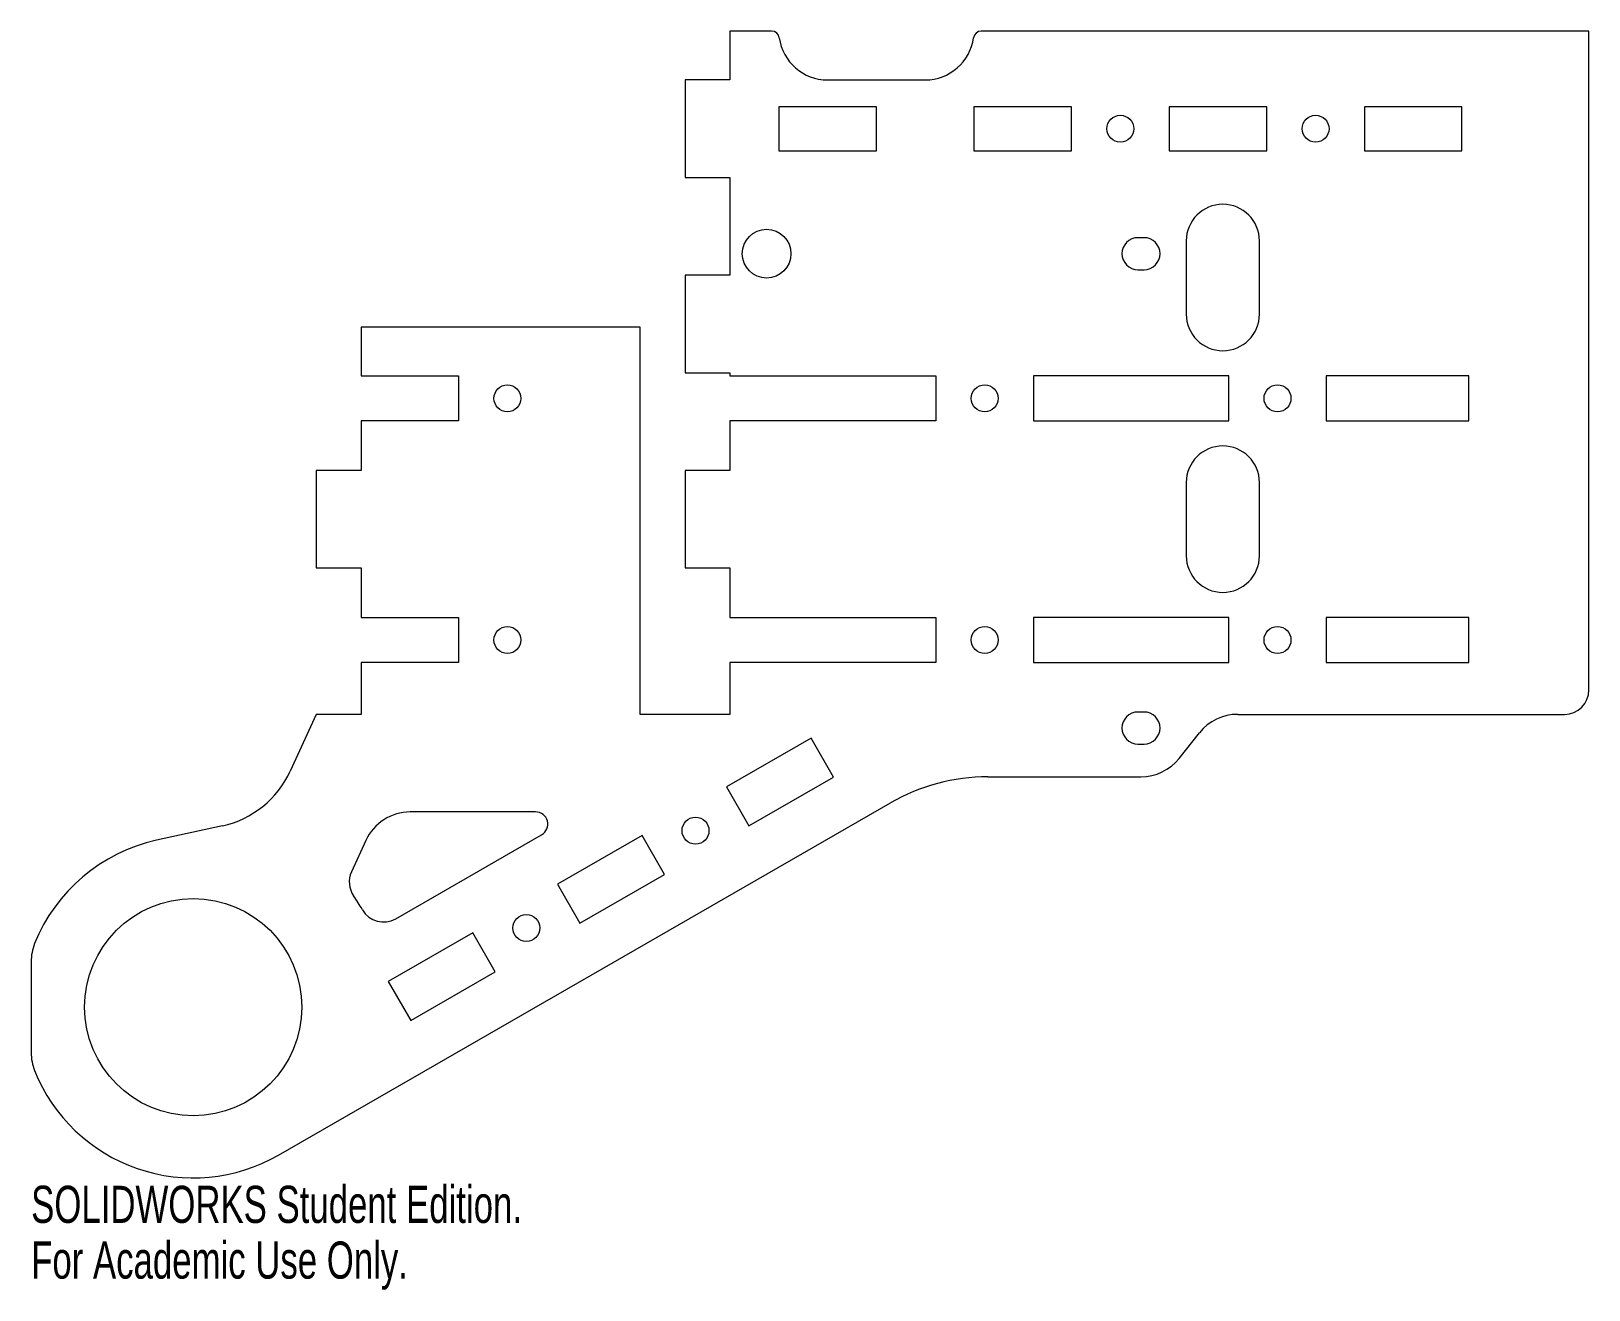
# Model space of a CAD drawing. Header units: inches. Extents: x -5.78 to 2.2, y -4.7 to 1.75.
import ezdxf

# ---------------------------------------------------------------- set-up
doc = ezdxf.new("R2010")
doc.units = ezdxf.units.IN
doc.header["$MEASUREMENT"] = 0
doc.styles.add('SLDTEXTSTYLE0', font='TXT', dxfattribs={"width": 0.7})

msp = doc.modelspace()

# ---------------------------------------------------------------- linework, layer by layer
at = {"color": 7, "linetype": 'Continuous', "lineweight": 15}
for p, q in [((-1.9867, 1.75), (-2.2, 1.75)), ((-2.2, 1.75), (-2.2, 1.5)), ((2.2, 1.75), (-0.9133, 1.75)), ((2.2, -1.625), (2.2, 1.75)), ((-2.2, 1.5), (-2.43, 1.5)), ((-2.43, 1.5), (-2.43, 1)), ((-1.7, 1.5), (-1.2, 1.5)), ((-1.95, 1.363), (-1.95, 1.137)), ((-1.45, 1.363), (-1.95, 1.363)), ((-1.45, 1.137), (-1.45, 1.363)), ((-0.95, 1.363), (-0.95, 1.137)), ((-0.45, 1.363), (-0.95, 1.363)), ((-0.45, 1.137), (-0.45, 1.363)), ((0.05, 1.363), (0.05, 1.137)), ((0.55, 1.363), (0.05, 1.363)), ((0.55, 1.137), (0.55, 1.363)), ((1.05, 1.363), (1.05, 1.137)), ((1.55, 1.363), (1.05, 1.363)), ((1.55, 1.137), (1.55, 1.363)), ((-1.95, 1.137), (-1.45, 1.137)), ((-0.95, 1.137), (-0.45, 1.137)), ((0.05, 1.137), (0.55, 1.137)), ((1.05, 1.137), (1.55, 1.137)), ((-2.43, 1), (-2.2, 1)), ((-2.2, 1), (-2.2, 0.5)), ((-0.0787, 0.692), (-0.11, 0.692)), ((0.1375, 0.6754), (0.1375, 0.3004)), ((0.5125, 0.3004), (0.5125, 0.6754)), ((-2.2, 0.5), (-2.43, 0.5)), ((-2.43, 0.5), (-2.43, 0)), ((-0.11, 0.528), (-0.0787, 0.528)), ((-2.66, 0.2339), (-4.09, 0.2339)), ((-4.09, 0.2339), (-4.09, -0.0161)), ((-2.66, -1.75), (-2.66, 0.2339)), ((-4.09, -0.0161), (-3.59, -0.0161)), ((-3.59, -0.0161), (-3.59, -0.2461)), ((-2.43, 0), (-2.2, 0)), ((-2.2, 0), (-2.2, -0.0161)), ((-2.2, -0.0161), (-1.145, -0.0161)), ((-1.145, -0.0161), (-1.145, -0.2461)), ((-0.645, -0.0161), (-0.645, -0.2461)), ((0.355, -0.0161), (-0.645, -0.0161)), ((0.355, -0.2461), (0.355, -0.0161)), ((0.855, -0.0161), (0.855, -0.2461)), ((1.585, -0.0161), (0.855, -0.0161)), ((1.585, -0.2461), (1.585, -0.0161)), ((-3.59, -0.2461), (-4.09, -0.2461)), ((-4.09, -0.2461), (-4.09, -0.5)), ((-1.145, -0.2461), (-2.2, -0.2461)), ((-2.2, -0.2461), (-2.2, -0.5)), ((-0.645, -0.2461), (0.355, -0.2461)), ((0.855, -0.2461), (1.585, -0.2461)), ((-4.09, -0.5), (-4.32, -0.5)), ((-4.32, -0.5), (-4.32, -1)), ((-2.2, -0.5), (-2.43, -0.5)), ((-2.43, -0.5), (-2.43, -1)), ((0.1375, -0.5625), (0.1375, -0.9375)), ((0.5125, -0.9375), (0.5125, -0.5625)), ((-4.32, -1), (-4.09, -1)), ((-4.09, -1), (-4.09, -1.2539)), ((-2.43, -1), (-2.2, -1)), ((-2.2, -1), (-2.2, -1.2539)), ((-4.09, -1.2539), (-3.59, -1.2539)), ((-3.59, -1.2539), (-3.59, -1.4839)), ((-2.2, -1.2539), (-1.145, -1.2539)), ((-1.145, -1.2539), (-1.145, -1.4839)), ((0.355, -1.2539), (-0.645, -1.2539)), ((-0.645, -1.2539), (-0.645, -1.4839)), ((0.355, -1.4839), (0.355, -1.2539)), ((1.585, -1.2539), (0.855, -1.2539)), ((0.855, -1.2539), (0.855, -1.4839)), ((1.585, -1.4839), (1.585, -1.2539)), ((-3.59, -1.4839), (-4.09, -1.4839)), ((-4.09, -1.4839), (-4.09, -1.75)), ((-1.145, -1.4839), (-2.2, -1.4839)), ((-2.2, -1.4839), (-2.2, -1.75)), ((-0.645, -1.4839), (0.355, -1.4839)), ((0.855, -1.4839), (1.585, -1.4839)), ((-4.32, -1.75), (-4.4529, -2.0408)), ((-4.09, -1.75), (-4.32, -1.75)), ((-2.2, -1.75), (-2.66, -1.75)), ((-0.0787, -1.738), (-0.11, -1.738)), ((0.4013, -1.75), (2.075, -1.75)), ((-1.784, -1.8719), (-2.2173, -2.1213)), ((-1.6692, -2.0712), (-1.784, -1.8719)), ((-0.11, -1.902), (-0.0787, -1.902)), ((0.1013, -1.9756), (0.2056, -1.8444)), ((-2.1026, -2.3206), (-1.6692, -2.0712)), ((-0.8787, -2.07), (-0.0944, -2.07)), ((-2.2173, -2.1213), (-2.1026, -2.3206)), ((-4.5135, -4.0083), (-1.3776, -2.2033)), ((-3.196, -2.25), (-3.8382, -2.25)), ((-4.8004, -2.3213), (-5.1377, -2.3954)), ((-3.9126, -2.7971), (-3.1648, -2.3667)), ((-2.6507, -2.3707), (-3.084, -2.6202)), ((-2.5359, -2.5701), (-2.6507, -2.3707)), ((-4.0656, -2.3961), (-4.1392, -2.557)), ((-3.084, -2.6202), (-2.9693, -2.8195)), ((-2.9693, -2.8195), (-2.5359, -2.5701)), ((-3.5173, -2.8696), (-3.9507, -3.119)), ((-3.4026, -3.0689), (-3.5173, -2.8696)), ((-5.7802, -3.0176), (-5.7802, -3.4824)), ((-3.8359, -3.3184), (-3.4026, -3.0689)), ((-3.9507, -3.119), (-3.8359, -3.3184))]:
    msp.add_line(p, q, dxfattribs=at)
for centre, radius in [((-0.2, 1.25), 0.069), ((0.8, 1.25), 0.069), ((-2.0125, 0.61), 0.125), ((-3.34, -0.1311), 0.069), ((-0.895, -0.1311), 0.069), ((0.605, -0.1311), 0.069), ((-3.34, -1.3689), 0.069), ((-0.895, -1.3689), 0.069), ((0.605, -1.3689), 0.069), ((-2.3766, -2.3457), 0.069), ((-4.95, -3.25), 0.5566), ((-3.2433, -2.8445), 0.069)]:
    msp.add_circle(centre, radius, dxfattribs=at)
for centre, radius, start, end in [((-1.9867, 1.7106), 0.0394, 7.8196, 90), ((-1.7, 1.75), 0.25, 187.8196, 270), ((-1.2, 1.75), 0.25, 270, 352.1804), ((-0.9133, 1.7106), 0.0394, 90, 172.1804), ((0.325, 0.6754), 0.1875, 0, 180), ((-0.11, 0.61), 0.082, 90, 270), ((-0.0787, 0.61), 0.082, 270, 90), ((0.325, 0.3004), 0.1875, 180, 0), ((0.325, -0.5625), 0.1875, 0, 180), ((0.325, -0.9375), 0.1875, 180, 0), ((2.075, -1.625), 0.125, 270, 0), ((-0.11, -1.82), 0.082, 90, 270), ((-0.0787, -1.82), 0.082, 270, 90), ((0.4013, -2), 0.25, 90, 141.51948), ((-0.0944, -1.82), 0.25, 270, 321.51948), ((-4.9077, -1.8329), 0.5, 282.39021, 335.43208), ((-0.8787, -3.07), 1, 90, 119.92462), ((-3.8382, -2.5), 0.25, 90, 155.43208), ((-3.196, -2.3125), 0.0625, 299.92462, 90), ((-4.95, -3.25), 0.875, 102.39021, 158.16991), ((-4.0255, -2.609), 0.125, 155.43208, 214.7352), ((-4.95, -3.25), 1, 29.92462, 34.7352), ((-3.975, -2.6888), 0.125, 209.92462, 299.92462), ((-5.5302, -3.0176), 0.25, 158.16991, 180), ((-5.5302, -3.4824), 0.25, 180, 201.83009), ((-4.95, -3.25), 0.875, 201.83009, 299.92462)]:
    msp.add_arc(centre, radius, start, end, dxfattribs=at)

# ---------------------------------------------------------------- texts
at = {"color": 7, "linetype": 'Continuous', "char_height": 0.1903, "attachment_point": 1, "style": 'SLDTEXTSTYLE0'}
for s, insert in [('SOLIDWORKS Student Edition.', (-5.7802, -4.1651)), ('For Academic Use Only.', (-5.7802, -4.4506))]:
    msp.add_mtext(s, dxfattribs=dict(at, insert=insert))

doc.saveas('drawing.dxf')
